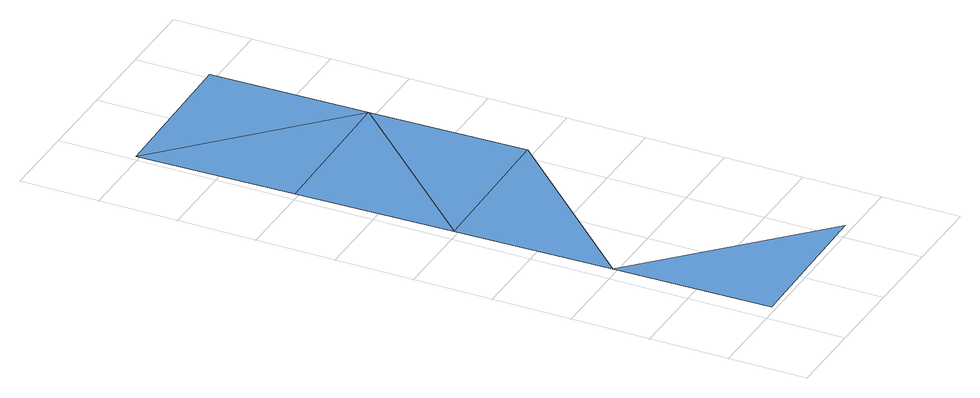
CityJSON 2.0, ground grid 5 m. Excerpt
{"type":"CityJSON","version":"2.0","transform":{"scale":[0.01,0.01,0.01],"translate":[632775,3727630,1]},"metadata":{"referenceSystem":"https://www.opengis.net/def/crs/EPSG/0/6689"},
"CityObjects":{
"waterbody1":{"type":"WaterBody","attributes":{"name":"福岡県津波浸水想定図","class":"1140","function":"2","WaterBodyTsunamiRiskAttribute.description":"1","WaterBodyTsunamiRiskAttribute.rank":"2"},"geometry":[{"type":"MultiSurface","lod":"1","boundaries":[[[0,1,2]],[[3,4,0]],[[5,6,4]],[[5,7,6]],[[4,3,5]],[[8,7,5]]]}]}
},
"vertices":[
[99,1024,82],[118,25,82],[1118,44,81],[1079,2043,79],[80,2023,82],[1060,3042,77],[60,3023,80],[41,4023,75],[1040,4042,77]
]}
